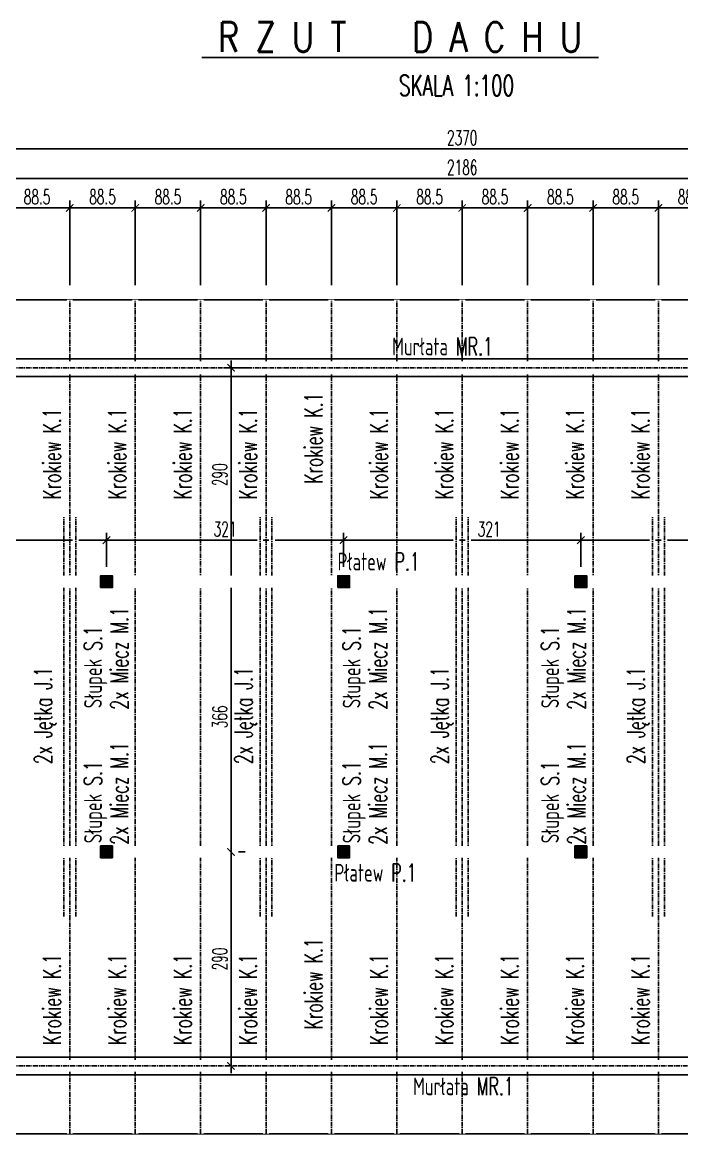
# Model space of a CAD drawing. Header units: millimetres. Extents: x -24587 to 33255, y -70862 to 32.
# Drawn here: x 26294 to 27187, y -56641 to -55135 of the extents above; entities that cross this region are included whole.
import ezdxf
from ezdxf.enums import TextEntityAlignment as Align

# ---------------------------------------------------------------- set-up
doc = ezdxf.new("R2010")
doc.units = ezdxf.units.MM
doc.header["$LTSCALE"] = 5
doc.set_wipeout_variables(frame=1)
doc.linetypes.add('CENTER', pattern=[2, 1.25, -0.25, 0.25, -0.25])
doc.layers.get('Defpoints').update_dxf_attribs({"color": 251})
for name, color, linetype in [('K-CIENKIE', 8, 'Continuous'), ('K-DREWNO', 33, 'Continuous'), ('K-DREWNO_OSIE', 8, 'CENTER'), ('K-OSIE', 9, 'CENTER'), ('K-TEXT 2.4mm', 71, 'Continuous'), ('K-TEXT 2.8mm', 101, 'Continuous'), ('K-TEXT 4mm', 4, 'Continuous'), ('K-WYMIARY', 1, 'Continuous')]:
    doc.layers.add(name, color=color, linetype=linetype)
doc.styles.add('text 2.4mm', font='romans.shx', dxfattribs={"width": 0.65})
doc.styles.add('text 2.8mm', font='romans.shx', dxfattribs={"width": 0.65})
doc.styles.add('text 4mm', font='romans.shx', dxfattribs={"width": 0.8})
doc.styles.add('WYM1', font='romanszb.shx', dxfattribs={"width": 0.6})
doc.dimstyles.new('CM100', dxfattribs={"dimscale": 5, "dimtxt": 2, "dimasz": 1, "dimexe": 1, "dimexo": 2, "dimgap": 0.5, "dimtad": 1, "dimrnd": 0.5, "dimdsep": 46, "dimtxsty": 'WYM1', "dimblk": 'OBLIQUE', "dimcen": 0, "dimdle": 1, "dimclrd": 253, "dimclre": 251, "dimclrt": 30, "dimadec": 0, "dimazin": 0, "dimtfac": 1, "dimtix": 1, "dimtmove": 0, "dimatfit": 0, "dimfxl": 1, "dimtfillclr": 256, "dimtolj": 1, "dimarcsym": 0})

# ---------------------------------------------------------------- blocks, each defined once
blk = doc.blocks.new('A$C76aa7286-flat-9')
at = {"layer": 'K-DREWNO'}
h = blk.add_hatch(dxfattribs=at)
h.set_pattern_fill('ACET-2D-ANGLE', color=256, scale=0.1)
h.set_pattern_definition([(1e-29, (-18901.7598, 61530.52185), (4e-17, 0.6985), [0.508, -0.1905]), (90, (-18901.7598, 61530.52185), (-0.6985, 9e-17), [0.508, -0.1905])])
h.paths.add_polyline_path([(8, 8), (-8, 8), (-8, -8), (8, -8)])
blk.add_lwpolyline([(-8, 8), (8, 8), (8, -8), (-8, -8)], close=True, dxfattribs=at)
blk = doc.blocks.new('A$C76aa7286-flat-10')
at = {"layer": 'K-DREWNO'}
h = blk.add_hatch(dxfattribs=at)
h.set_pattern_fill('ACET-2D-ANGLE', color=256, scale=0.1)
h.set_pattern_definition([(1e-29, (-18901.7598, 61215.1885), (4e-17, 0.6985), [0.508, -0.1905]), (90, (-18901.7598, 61215.1885), (-0.6985, 9e-17), [0.508, -0.1905])])
h.paths.add_polyline_path([(8, 8), (-8, 8), (-8, -8), (8, -8)])
blk.add_lwpolyline([(-8, -8), (8, -8), (8, 8), (-8, 8)], close=True, dxfattribs=at)
blk = doc.blocks.new('A$Cf7a2d33d-flat-1')
at = {"layer": 'K-OSIE'}
for points in [[(-358, 0), (2628.1, 0)], [(-358, -946), (2628.1, -946)]]:
    blk.add_lwpolyline(points, dxfattribs=at)
blk = doc.blocks.new('_ArchTick')
at = {"color": 0, "linetype": 'ByBlock', "const_width": 0.15}
blk.add_lwpolyline([(-0.5, -0.5), (0.5, 0.5)], dxfattribs=at)
blk = doc.blocks.new('*D460')
at = {"layer": 'Defpoints', "color": 0, "transparency": 16777216}
for p in [(25796.6, -55316.1), (27982.6, -55316.1), (27982.6, -55347)]:
    blk.add_point(p, dxfattribs=at)
at = {"layer": 'K-WYMIARY', "color": 253, "lineweight": -2, "transparency": 16777216}
blk.add_line((25786.6, -55347), (27992.6, -55347), dxfattribs=at)
at = {"layer": 'K-WYMIARY', "color": 251, "lineweight": -2, "transparency": 16777216}
for p, q in [((25796.6, -55336.1), (25796.6, -55357)), ((27982.6, -55336.1), (27982.6, -55357))]:
    blk.add_line(p, q, dxfattribs=at)
at = {"layer": 'K-WYMIARY', "color": 253, "lineweight": -2, "transparency": 16777216, "xscale": 10, "yscale": 10, "zscale": 10, "rotation": 180}
blk.add_blockref('_ArchTick', (25796.6, -55347), dxfattribs=at)
at = {"layer": 'K-WYMIARY', "color": 253, "lineweight": -2, "transparency": 16777216, "xscale": 10, "yscale": 10, "zscale": 10}
blk.add_blockref('_ArchTick', (27982.6, -55347), dxfattribs=at)
at = {"layer": 'K-WYMIARY', "color": 30, "transparency": 16777216, "insert": (26889.6, -55332), "char_height": 20, "attachment_point": 5, "style": 'WYM1'}
blk.add_mtext('\\A1;2186', dxfattribs=at)
blk = doc.blocks.new('*D457')
at = {"layer": 'Defpoints', "color": 0, "transparency": 16777216}
for p in [(26358.2, -55387), (26269.6, -55511.5), (26358.2, -55511.5)]:
    blk.add_point(p, dxfattribs=at)
at = {"layer": 'K-WYMIARY', "color": 251, "lineweight": -2, "transparency": 16777216}
for p, q in [((26269.6, -55491.5), (26269.6, -55377)), ((26358.2, -55491.5), (26358.2, -55377))]:
    blk.add_line(p, q, dxfattribs=at)
at = {"layer": 'K-WYMIARY', "color": 253, "lineweight": -2, "transparency": 16777216}
blk.add_line((26259.6, -55387), (26368.2, -55387), dxfattribs=at)
at = {"layer": 'K-WYMIARY', "color": 253, "lineweight": -2, "transparency": 16777216, "xscale": 10, "yscale": 10, "zscale": 10, "rotation": 180}
blk.add_blockref('_ArchTick', (26269.6, -55387), dxfattribs=at)
at = {"layer": 'K-WYMIARY', "color": 253, "lineweight": -2, "transparency": 16777216, "xscale": 10, "yscale": 10, "zscale": 10}
blk.add_blockref('_ArchTick', (26358.2, -55387), dxfattribs=at)
at = {"layer": 'K-WYMIARY', "color": 30, "transparency": 16777216, "insert": (26313.9, -55372), "char_height": 20, "attachment_point": 5, "style": 'WYM1'}
blk.add_mtext('\\A1;88.5', dxfattribs=at)
blk = doc.blocks.new('*D443')
at = {"layer": 'Defpoints', "color": 0, "transparency": 16777216}
for p in [(26446.8, -55387), (26358.2, -55511.5), (26446.8, -55511.5)]:
    blk.add_point(p, dxfattribs=at)
at = {"layer": 'K-WYMIARY', "color": 251, "lineweight": -2, "transparency": 16777216}
for p, q in [((26358.2, -55491.5), (26358.2, -55377)), ((26446.8, -55491.5), (26446.8, -55377))]:
    blk.add_line(p, q, dxfattribs=at)
at = {"layer": 'K-WYMIARY', "color": 253, "lineweight": -2, "transparency": 16777216}
blk.add_line((26348.2, -55387), (26456.8, -55387), dxfattribs=at)
at = {"layer": 'K-WYMIARY', "color": 253, "lineweight": -2, "transparency": 16777216, "xscale": 10, "yscale": 10, "zscale": 10, "rotation": 180}
blk.add_blockref('_ArchTick', (26358.2, -55387), dxfattribs=at)
at = {"layer": 'K-WYMIARY', "color": 253, "lineweight": -2, "transparency": 16777216, "xscale": 10, "yscale": 10, "zscale": 10}
blk.add_blockref('_ArchTick', (26446.8, -55387), dxfattribs=at)
at = {"layer": 'K-WYMIARY', "color": 30, "transparency": 16777216, "insert": (26402.5, -55372), "char_height": 20, "attachment_point": 5, "style": 'WYM1'}
blk.add_mtext('\\A1;88.5', dxfattribs=at)
blk = doc.blocks.new('*D426')
at = {"layer": 'Defpoints', "color": 0, "transparency": 16777216}
for p in [(26535.4, -55387), (26446.8, -55511.5), (26535.4, -55511.5)]:
    blk.add_point(p, dxfattribs=at)
at = {"layer": 'K-WYMIARY', "color": 251, "lineweight": -2, "transparency": 16777216}
for p, q in [((26446.8, -55491.5), (26446.8, -55377)), ((26535.4, -55491.5), (26535.4, -55377))]:
    blk.add_line(p, q, dxfattribs=at)
at = {"layer": 'K-WYMIARY', "color": 253, "lineweight": -2, "transparency": 16777216}
blk.add_line((26436.8, -55387), (26545.4, -55387), dxfattribs=at)
at = {"layer": 'K-WYMIARY', "color": 253, "lineweight": -2, "transparency": 16777216, "xscale": 10, "yscale": 10, "zscale": 10, "rotation": 180}
blk.add_blockref('_ArchTick', (26446.8, -55387), dxfattribs=at)
at = {"layer": 'K-WYMIARY', "color": 253, "lineweight": -2, "transparency": 16777216, "xscale": 10, "yscale": 10, "zscale": 10}
blk.add_blockref('_ArchTick', (26535.4, -55387), dxfattribs=at)
at = {"layer": 'K-WYMIARY', "color": 30, "transparency": 16777216, "insert": (26491.1, -55372), "char_height": 20, "attachment_point": 5, "style": 'WYM1'}
blk.add_mtext('\\A1;88.5', dxfattribs=at)
blk = doc.blocks.new('*D444')
at = {"layer": 'Defpoints', "color": 0, "transparency": 16777216}
for p in [(26623.9, -55387), (26535.4, -55511.5), (26623.9, -55511.5)]:
    blk.add_point(p, dxfattribs=at)
at = {"layer": 'K-WYMIARY', "color": 251, "lineweight": -2, "transparency": 16777216}
for p, q in [((26535.4, -55491.5), (26535.4, -55377)), ((26623.9, -55491.5), (26623.9, -55377))]:
    blk.add_line(p, q, dxfattribs=at)
at = {"layer": 'K-WYMIARY', "color": 253, "lineweight": -2, "transparency": 16777216}
blk.add_line((26525.4, -55387), (26633.9, -55387), dxfattribs=at)
at = {"layer": 'K-WYMIARY', "color": 253, "lineweight": -2, "transparency": 16777216, "xscale": 10, "yscale": 10, "zscale": 10, "rotation": 180}
blk.add_blockref('_ArchTick', (26535.4, -55387), dxfattribs=at)
at = {"layer": 'K-WYMIARY', "color": 253, "lineweight": -2, "transparency": 16777216, "xscale": 10, "yscale": 10, "zscale": 10}
blk.add_blockref('_ArchTick', (26623.9, -55387), dxfattribs=at)
at = {"layer": 'K-WYMIARY', "color": 30, "transparency": 16777216, "insert": (26579.6, -55372), "char_height": 20, "attachment_point": 5, "style": 'WYM1'}
blk.add_mtext('\\A1;88.5', dxfattribs=at)
blk = doc.blocks.new('*D445')
at = {"layer": 'Defpoints', "color": 0, "transparency": 16777216}
for p in [(26712.5, -55387), (26623.9, -55511.5), (26712.5, -55511.5)]:
    blk.add_point(p, dxfattribs=at)
at = {"layer": 'K-WYMIARY', "color": 251, "lineweight": -2, "transparency": 16777216}
for p, q in [((26623.9, -55491.5), (26623.9, -55377)), ((26712.5, -55491.5), (26712.5, -55377))]:
    blk.add_line(p, q, dxfattribs=at)
at = {"layer": 'K-WYMIARY', "color": 253, "lineweight": -2, "transparency": 16777216}
blk.add_line((26613.9, -55387), (26722.5, -55387), dxfattribs=at)
at = {"layer": 'K-WYMIARY', "color": 253, "lineweight": -2, "transparency": 16777216, "xscale": 10, "yscale": 10, "zscale": 10, "rotation": 180}
blk.add_blockref('_ArchTick', (26623.9, -55387), dxfattribs=at)
at = {"layer": 'K-WYMIARY', "color": 253, "lineweight": -2, "transparency": 16777216, "xscale": 10, "yscale": 10, "zscale": 10}
blk.add_blockref('_ArchTick', (26712.5, -55387), dxfattribs=at)
at = {"layer": 'K-WYMIARY', "color": 30, "transparency": 16777216, "insert": (26668.2, -55372), "char_height": 20, "attachment_point": 5, "style": 'WYM1'}
blk.add_mtext('\\A1;88.5', dxfattribs=at)
blk = doc.blocks.new('*D427')
at = {"layer": 'Defpoints', "color": 0, "transparency": 16777216}
for p in [(26801.1, -55387), (26712.5, -55511.5), (26801.1, -55511.5)]:
    blk.add_point(p, dxfattribs=at)
at = {"layer": 'K-WYMIARY', "color": 251, "lineweight": -2, "transparency": 16777216}
for p, q in [((26712.5, -55491.5), (26712.5, -55377)), ((26801.1, -55491.5), (26801.1, -55377))]:
    blk.add_line(p, q, dxfattribs=at)
at = {"layer": 'K-WYMIARY', "color": 253, "lineweight": -2, "transparency": 16777216}
blk.add_line((26702.5, -55387), (26811.1, -55387), dxfattribs=at)
at = {"layer": 'K-WYMIARY', "color": 253, "lineweight": -2, "transparency": 16777216, "xscale": 10, "yscale": 10, "zscale": 10, "rotation": 180}
blk.add_blockref('_ArchTick', (26712.5, -55387), dxfattribs=at)
at = {"layer": 'K-WYMIARY', "color": 253, "lineweight": -2, "transparency": 16777216, "xscale": 10, "yscale": 10, "zscale": 10}
blk.add_blockref('_ArchTick', (26801.1, -55387), dxfattribs=at)
at = {"layer": 'K-WYMIARY', "color": 30, "transparency": 16777216, "insert": (26756.8, -55372), "char_height": 20, "attachment_point": 5, "style": 'WYM1'}
blk.add_mtext('\\A1;88.5', dxfattribs=at)
blk = doc.blocks.new('*D446')
at = {"layer": 'Defpoints', "color": 0, "transparency": 16777216}
for p in [(26889.6, -55387), (26801.1, -55511.5), (26889.6, -55511.5)]:
    blk.add_point(p, dxfattribs=at)
at = {"layer": 'K-WYMIARY', "color": 251, "lineweight": -2, "transparency": 16777216}
for p, q in [((26801.1, -55491.5), (26801.1, -55377)), ((26889.6, -55491.5), (26889.6, -55377))]:
    blk.add_line(p, q, dxfattribs=at)
at = {"layer": 'K-WYMIARY', "color": 253, "lineweight": -2, "transparency": 16777216}
blk.add_line((26791.1, -55387), (26899.6, -55387), dxfattribs=at)
at = {"layer": 'K-WYMIARY', "color": 253, "lineweight": -2, "transparency": 16777216, "xscale": 10, "yscale": 10, "zscale": 10, "rotation": 180}
blk.add_blockref('_ArchTick', (26801.1, -55387), dxfattribs=at)
at = {"layer": 'K-WYMIARY', "color": 253, "lineweight": -2, "transparency": 16777216, "xscale": 10, "yscale": 10, "zscale": 10}
blk.add_blockref('_ArchTick', (26889.6, -55387), dxfattribs=at)
at = {"layer": 'K-WYMIARY', "color": 30, "transparency": 16777216, "insert": (26845.4, -55372), "char_height": 20, "attachment_point": 5, "style": 'WYM1'}
blk.add_mtext('\\A1;88.5', dxfattribs=at)
blk = doc.blocks.new('*D450')
at = {"layer": 'Defpoints', "color": 0, "transparency": 16777216}
for p in [(26978.2, -55387), (26889.6, -55511.5), (26978.2, -55511.5)]:
    blk.add_point(p, dxfattribs=at)
at = {"layer": 'K-WYMIARY', "color": 251, "lineweight": -2, "transparency": 16777216}
for p, q in [((26889.6, -55491.5), (26889.6, -55377)), ((26978.2, -55491.5), (26978.2, -55377))]:
    blk.add_line(p, q, dxfattribs=at)
at = {"layer": 'K-WYMIARY', "color": 253, "lineweight": -2, "transparency": 16777216}
blk.add_line((26879.6, -55387), (26988.2, -55387), dxfattribs=at)
at = {"layer": 'K-WYMIARY', "color": 253, "lineweight": -2, "transparency": 16777216, "xscale": 10, "yscale": 10, "zscale": 10, "rotation": 180}
blk.add_blockref('_ArchTick', (26889.6, -55387), dxfattribs=at)
at = {"layer": 'K-WYMIARY', "color": 253, "lineweight": -2, "transparency": 16777216, "xscale": 10, "yscale": 10, "zscale": 10}
blk.add_blockref('_ArchTick', (26978.2, -55387), dxfattribs=at)
at = {"layer": 'K-WYMIARY', "color": 30, "transparency": 16777216, "insert": (26933.9, -55372), "char_height": 20, "attachment_point": 5, "style": 'WYM1'}
blk.add_mtext('\\A1;88.5', dxfattribs=at)
blk = doc.blocks.new('*D435')
at = {"layer": 'Defpoints', "color": 0, "transparency": 16777216}
for p in [(27066.8, -55387), (26978.2, -55511.5), (27066.8, -55511.5)]:
    blk.add_point(p, dxfattribs=at)
at = {"layer": 'K-WYMIARY', "color": 251, "lineweight": -2, "transparency": 16777216}
for p, q in [((26978.2, -55491.5), (26978.2, -55377)), ((27066.8, -55491.5), (27066.8, -55377))]:
    blk.add_line(p, q, dxfattribs=at)
at = {"layer": 'K-WYMIARY', "color": 253, "lineweight": -2, "transparency": 16777216}
blk.add_line((26968.2, -55387), (27076.8, -55387), dxfattribs=at)
at = {"layer": 'K-WYMIARY', "color": 253, "lineweight": -2, "transparency": 16777216, "xscale": 10, "yscale": 10, "zscale": 10, "rotation": 180}
blk.add_blockref('_ArchTick', (26978.2, -55387), dxfattribs=at)
at = {"layer": 'K-WYMIARY', "color": 253, "lineweight": -2, "transparency": 16777216, "xscale": 10, "yscale": 10, "zscale": 10}
blk.add_blockref('_ArchTick', (27066.8, -55387), dxfattribs=at)
at = {"layer": 'K-WYMIARY', "color": 30, "transparency": 16777216, "insert": (27022.5, -55372), "char_height": 20, "attachment_point": 5, "style": 'WYM1'}
blk.add_mtext('\\A1;88.5', dxfattribs=at)
blk = doc.blocks.new('*D451')
at = {"layer": 'Defpoints', "color": 0, "transparency": 16777216}
for p in [(27155.4, -55387), (27066.8, -55511.5), (27155.4, -55511.5)]:
    blk.add_point(p, dxfattribs=at)
at = {"layer": 'K-WYMIARY', "color": 251, "lineweight": -2, "transparency": 16777216}
for p, q in [((27066.8, -55491.5), (27066.8, -55377)), ((27155.4, -55491.5), (27155.4, -55377))]:
    blk.add_line(p, q, dxfattribs=at)
at = {"layer": 'K-WYMIARY', "color": 253, "lineweight": -2, "transparency": 16777216}
blk.add_line((27056.8, -55387), (27165.4, -55387), dxfattribs=at)
at = {"layer": 'K-WYMIARY', "color": 253, "lineweight": -2, "transparency": 16777216, "xscale": 10, "yscale": 10, "zscale": 10, "rotation": 180}
blk.add_blockref('_ArchTick', (27066.8, -55387), dxfattribs=at)
at = {"layer": 'K-WYMIARY', "color": 253, "lineweight": -2, "transparency": 16777216, "xscale": 10, "yscale": 10, "zscale": 10}
blk.add_blockref('_ArchTick', (27155.4, -55387), dxfattribs=at)
at = {"layer": 'K-WYMIARY', "color": 30, "transparency": 16777216, "insert": (27111.1, -55372), "char_height": 20, "attachment_point": 5, "style": 'WYM1'}
blk.add_mtext('\\A1;88.5', dxfattribs=at)
blk = doc.blocks.new('*D452')
at = {"layer": 'Defpoints', "color": 0, "transparency": 16777216}
for p in [(27243.9, -55387), (27155.4, -55511.5), (27243.9, -55511.5)]:
    blk.add_point(p, dxfattribs=at)
at = {"layer": 'K-WYMIARY', "color": 251, "lineweight": -2, "transparency": 16777216}
for p, q in [((27155.4, -55491.5), (27155.4, -55377)), ((27243.9, -55491.5), (27243.9, -55377))]:
    blk.add_line(p, q, dxfattribs=at)
at = {"layer": 'K-WYMIARY', "color": 253, "lineweight": -2, "transparency": 16777216}
blk.add_line((27145.4, -55387), (27253.9, -55387), dxfattribs=at)
at = {"layer": 'K-WYMIARY', "color": 253, "lineweight": -2, "transparency": 16777216, "xscale": 10, "yscale": 10, "zscale": 10, "rotation": 180}
blk.add_blockref('_ArchTick', (27155.4, -55387), dxfattribs=at)
at = {"layer": 'K-WYMIARY', "color": 253, "lineweight": -2, "transparency": 16777216, "xscale": 10, "yscale": 10, "zscale": 10}
blk.add_blockref('_ArchTick', (27243.9, -55387), dxfattribs=at)
at = {"layer": 'K-WYMIARY', "color": 30, "transparency": 16777216, "insert": (27199.6, -55372), "char_height": 20, "attachment_point": 5, "style": 'WYM1'}
blk.add_mtext('\\A1;88.5', dxfattribs=at)
blk = doc.blocks.new('*D475')
at = {"layer": 'Defpoints', "color": 0, "transparency": 16777216}
for p in [(26623.9, -55603.5), (26576.5, -55893.5), (26629.1, -55893.5)]:
    blk.add_point(p, dxfattribs=at)
at = {"layer": 'K-WYMIARY', "color": 251, "lineweight": -2, "transparency": 16777216}
for p, q in [((26603.9, -55603.5), (26566.5, -55603.5)), ((26609.1, -55893.5), (26566.5, -55893.5))]:
    blk.add_line(p, q, dxfattribs=at)
at = {"layer": 'K-WYMIARY', "color": 253, "lineweight": -2, "transparency": 16777216}
blk.add_line((26576.5, -55593.5), (26576.5, -55903.5), dxfattribs=at)
at = {"layer": 'K-WYMIARY', "color": 253, "lineweight": -2, "transparency": 16777216, "xscale": 10, "yscale": 10, "zscale": 10}
for p, rotation in [((26576.5, -55603.5), 90), ((26576.5, -55893.5), 270)]:
    blk.add_blockref('_ArchTick', p, dxfattribs=dict(at, rotation=rotation))
at = {"layer": 'K-WYMIARY', "color": 30, "transparency": 16777216, "insert": (26561.5, -55748.5), "char_height": 20, "attachment_point": 5, "rotation": 90, "style": 'WYM1'}
blk.add_mtext('\\A1;290', dxfattribs=at)
blk = doc.blocks.new('*D476')
at = {"layer": 'Defpoints', "color": 0, "transparency": 16777216}
for p in [(26629.1, -55893.5), (26575.8, -56259.6), (26576.5, -56259.6)]:
    blk.add_point(p, dxfattribs=at)
at = {"layer": 'K-WYMIARY', "color": 253, "lineweight": -2, "transparency": 16777216}
blk.add_line((26576.5, -55883.5), (26576.5, -56269.6), dxfattribs=at)
at = {"layer": 'K-WYMIARY', "color": 251, "lineweight": -2, "transparency": 16777216}
for p, q in [((26609.1, -55893.5), (26566.5, -55893.5)), ((26595.8, -56259.6), (26586.5, -56259.6))]:
    blk.add_line(p, q, dxfattribs=at)
at = {"layer": 'K-WYMIARY', "color": 253, "lineweight": -2, "transparency": 16777216, "xscale": 10, "yscale": 10, "zscale": 10}
for p, rotation in [((26576.5, -55893.5), 90), ((26576.5, -56259.6), 270)]:
    blk.add_blockref('_ArchTick', p, dxfattribs=dict(at, rotation=rotation))
at = {"layer": 'K-WYMIARY', "color": 30, "transparency": 16777216, "insert": (26561.5, -56076.6), "char_height": 20, "attachment_point": 5, "rotation": 90, "style": 'WYM1'}
blk.add_mtext('\\A1;366', dxfattribs=at)
blk = doc.blocks.new('*D477')
at = {"layer": 'Defpoints', "color": 0, "transparency": 16777216}
for p in [(26575.8, -56259.6), (26576.5, -56549.5), (26576.5, -56549.5)]:
    blk.add_point(p, dxfattribs=at)
at = {"layer": 'K-WYMIARY', "color": 253, "lineweight": -2, "transparency": 16777216}
blk.add_line((26576.5, -56249.6), (26576.5, -56559.5), dxfattribs=at)
at = {"layer": 'K-WYMIARY', "color": 251, "lineweight": -2, "transparency": 16777216}
for p, q in [((26595.8, -56259.6), (26586.5, -56259.6)), ((26596.5, -56549.5), (26586.5, -56549.5))]:
    blk.add_line(p, q, dxfattribs=at)
at = {"layer": 'K-WYMIARY', "color": 253, "lineweight": -2, "transparency": 16777216, "xscale": 10, "yscale": 10, "zscale": 10}
for p, rotation in [((26576.5, -56259.6), 90), ((26576.5, -56549.5), 270)]:
    blk.add_blockref('_ArchTick', p, dxfattribs=dict(at, rotation=rotation))
at = {"layer": 'K-WYMIARY', "color": 30, "transparency": 16777216, "insert": (26561.5, -56404.6), "char_height": 20, "attachment_point": 5, "rotation": 90, "style": 'WYM1'}
blk.add_mtext('\\A1;290', dxfattribs=at)
blk = doc.blocks.new('*D481')
at = {"layer": 'Defpoints', "color": 0, "transparency": 16777216}
for p in [(26407.8, -55837.1), (26086.6, -55893.5), (26407.8, -55893.5)]:
    blk.add_point(p, dxfattribs=at)
at = {"layer": 'K-WYMIARY', "color": 251, "lineweight": -2, "transparency": 16777216}
for p, q in [((26086.6, -55873.5), (26086.6, -55827.1)), ((26407.8, -55873.5), (26407.8, -55827.1))]:
    blk.add_line(p, q, dxfattribs=at)
at = {"layer": 'K-WYMIARY', "color": 253, "lineweight": -2, "transparency": 16777216}
blk.add_line((26076.6, -55837.1), (26417.8, -55837.1), dxfattribs=at)
at = {"layer": 'K-WYMIARY', "color": 253, "lineweight": -2, "transparency": 16777216, "xscale": 10, "yscale": 10, "zscale": 10, "rotation": 180}
blk.add_blockref('_ArchTick', (26086.6, -55837.1), dxfattribs=at)
at = {"layer": 'K-WYMIARY', "color": 253, "lineweight": -2, "transparency": 16777216, "xscale": 10, "yscale": 10, "zscale": 10}
blk.add_blockref('_ArchTick', (26407.8, -55837.1), dxfattribs=at)
at = {"layer": 'K-WYMIARY', "color": 30, "transparency": 16777216, "insert": (26232.5, -55822.1), "char_height": 20, "attachment_point": 5, "style": 'WYM1'}
blk.add_mtext('\\A1;321', dxfattribs=at)
blk = doc.blocks.new('*D482')
at = {"layer": 'Defpoints', "color": 0, "transparency": 16777216}
for p in [(26729, -55837.1), (26407.8, -55893.5), (26729, -55893.5)]:
    blk.add_point(p, dxfattribs=at)
at = {"layer": 'K-WYMIARY', "color": 251, "lineweight": -2, "transparency": 16777216}
for p, q in [((26407.8, -55873.5), (26407.8, -55827.1)), ((26729, -55873.5), (26729, -55827.1))]:
    blk.add_line(p, q, dxfattribs=at)
at = {"layer": 'K-WYMIARY', "color": 253, "lineweight": -2, "transparency": 16777216}
blk.add_line((26397.8, -55837.1), (26739, -55837.1), dxfattribs=at)
at = {"layer": 'K-WYMIARY', "color": 253, "lineweight": -2, "transparency": 16777216, "xscale": 10, "yscale": 10, "zscale": 10, "rotation": 180}
blk.add_blockref('_ArchTick', (26407.8, -55837.1), dxfattribs=at)
at = {"layer": 'K-WYMIARY', "color": 253, "lineweight": -2, "transparency": 16777216, "xscale": 10, "yscale": 10, "zscale": 10}
blk.add_blockref('_ArchTick', (26729, -55837.1), dxfattribs=at)
at = {"layer": 'K-WYMIARY', "color": 30, "transparency": 16777216, "insert": (26568.4, -55822.1), "char_height": 20, "attachment_point": 5, "style": 'WYM1'}
blk.add_mtext('\\A1;321', dxfattribs=at)
blk = doc.blocks.new('*D483')
at = {"layer": 'Defpoints', "color": 0, "transparency": 16777216}
for p in [(27050.2, -55837.1), (26729, -55893.5), (27050.2, -55893.5)]:
    blk.add_point(p, dxfattribs=at)
at = {"layer": 'K-WYMIARY', "color": 251, "lineweight": -2, "transparency": 16777216}
for p, q in [((26729, -55873.5), (26729, -55827.1)), ((27050.2, -55873.5), (27050.2, -55827.1))]:
    blk.add_line(p, q, dxfattribs=at)
at = {"layer": 'K-WYMIARY', "color": 253, "lineweight": -2, "transparency": 16777216}
blk.add_line((26719, -55837.1), (27060.2, -55837.1), dxfattribs=at)
at = {"layer": 'K-WYMIARY', "color": 253, "lineweight": -2, "transparency": 16777216, "xscale": 10, "yscale": 10, "zscale": 10, "rotation": 180}
blk.add_blockref('_ArchTick', (26729, -55837.1), dxfattribs=at)
at = {"layer": 'K-WYMIARY', "color": 253, "lineweight": -2, "transparency": 16777216, "xscale": 10, "yscale": 10, "zscale": 10}
blk.add_blockref('_ArchTick', (27050.2, -55837.1), dxfattribs=at)
at = {"layer": 'K-WYMIARY', "color": 30, "transparency": 16777216, "insert": (26926.1, -55822.1), "char_height": 20, "attachment_point": 5, "style": 'WYM1'}
blk.add_mtext('\\A1;321', dxfattribs=at)
blk = doc.blocks.new('*D484')
at = {"layer": 'Defpoints', "color": 0, "transparency": 16777216}
for p in [(27371.4, -55837.1), (27050.2, -55893.5), (27371.4, -55893.5)]:
    blk.add_point(p, dxfattribs=at)
at = {"layer": 'K-WYMIARY', "color": 251, "lineweight": -2, "transparency": 16777216}
for p, q in [((27050.2, -55873.5), (27050.2, -55827.1)), ((27371.4, -55873.5), (27371.4, -55827.1))]:
    blk.add_line(p, q, dxfattribs=at)
at = {"layer": 'K-WYMIARY', "color": 253, "lineweight": -2, "transparency": 16777216}
blk.add_line((27040.2, -55837.1), (27381.4, -55837.1), dxfattribs=at)
at = {"layer": 'K-WYMIARY', "color": 253, "lineweight": -2, "transparency": 16777216, "xscale": 10, "yscale": 10, "zscale": 10, "rotation": 180}
blk.add_blockref('_ArchTick', (27050.2, -55837.1), dxfattribs=at)
at = {"layer": 'K-WYMIARY', "color": 253, "lineweight": -2, "transparency": 16777216, "xscale": 10, "yscale": 10, "zscale": 10}
blk.add_blockref('_ArchTick', (27371.4, -55837.1), dxfattribs=at)
at = {"layer": 'K-WYMIARY', "color": 30, "transparency": 16777216, "insert": (27210.8, -55822.1), "char_height": 20, "attachment_point": 5, "style": 'WYM1'}
blk.add_mtext('\\A1;321', dxfattribs=at)
blk = doc.blocks.new('*D488')
at = {"layer": 'Defpoints', "color": 0, "transparency": 16777216}
for p in [(28074.6, -55307), (25704.6, -55511.5), (28074.6, -55511.5)]:
    blk.add_point(p, dxfattribs=at)
at = {"layer": 'K-WYMIARY', "color": 251, "lineweight": -2, "transparency": 16777216}
for p, q in [((25704.6, -55491.5), (25704.6, -55297)), ((28074.6, -55491.5), (28074.6, -55297))]:
    blk.add_line(p, q, dxfattribs=at)
at = {"layer": 'K-WYMIARY', "color": 253, "lineweight": -2, "transparency": 16777216}
blk.add_line((25694.6, -55307), (28084.6, -55307), dxfattribs=at)
at = {"layer": 'K-WYMIARY', "color": 253, "lineweight": -2, "transparency": 16777216, "xscale": 10, "yscale": 10, "zscale": 10, "rotation": 180}
blk.add_blockref('_ArchTick', (25704.6, -55307), dxfattribs=at)
at = {"layer": 'K-WYMIARY', "color": 253, "lineweight": -2, "transparency": 16777216, "xscale": 10, "yscale": 10, "zscale": 10}
blk.add_blockref('_ArchTick', (28074.6, -55307), dxfattribs=at)
at = {"layer": 'K-WYMIARY', "color": 30, "transparency": 16777216, "insert": (26889.6, -55292), "char_height": 20, "attachment_point": 5, "style": 'WYM1'}
blk.add_mtext('\\A1;2370', dxfattribs=at)

msp = doc.modelspace()

# ---------------------------------------------------------------- linework, layer by layer
at = {"layer": 'K-DREWNO'}
msp.add_lwpolyline([(25704.64, -55511.46), (28074.64, -55511.46), (28074.64, -56641.46), (25704.64, -56641.46)], close=True, dxfattribs=at)

# ---------------------------------------------------------------- texts
at = {"layer": 'K-TEXT 2.4mm', "style": 'text 2.4mm', "width": 0.65}
for s, p in [('Krokiew K.1', (26707.416, -55760.849)), ('Krokiew K.1', (26353.131, -55782.222)), ('Krokiew K.1', (26441.702, -55782.222)), ('Krokiew K.1', (26530.274, -55782.222)), ('Krokiew K.1', (26618.845, -55782.222)), ('Krokiew K.1', (26795.988, -55782.222)), ('Krokiew K.1', (26884.559, -55782.222)), ('Krokiew K.1', (26973.131, -55782.222)), ('Krokiew K.1', (27061.702, -55782.222)), ('Krokiew K.1', (27150.274, -55782.222)), ('2x Miecz M.1', (26794.784, -56066.827)), ('Słupek S.1', (26758.997, -56064.963)), ('Słupek S.1', (27027.783, -56064.963)), ('2x Miecz M.1', (26794.784, -56249.772)), ('Słupek S.1', (26758.997, -56247.907)), ('Słupek S.1', (27027.783, -56247.907)), ('Krokiew K.1', (26707.416, -56500.125)), ('Krokiew K.1', (26353.131, -56521.498)), ('Krokiew K.1', (26441.702, -56521.498)), ('Krokiew K.1', (26530.274, -56521.498)), ('Krokiew K.1', (26618.845, -56521.498)), ('Krokiew K.1', (26795.988, -56521.498)), ('Krokiew K.1', (26884.559, -56521.498)), ('Krokiew K.1', (26973.131, -56521.498)), ('Krokiew K.1', (27061.702, -56521.498)), ('Krokiew K.1', (27150.274, -56521.498))]:
    msp.add_text(s, height=24, rotation=90, dxfattribs=at).set_placement(p, align=Align.BOTTOM_LEFT)
at = {"layer": 'K-TEXT 2.8mm', "lineweight": -2, "style": 'text 2.8mm', "width": 0.65}
msp.add_text('SKALA 1:100', height=28, dxfattribs=at).set_placement((26803.858, -55235.032))
at = {"layer": 'K-TEXT 4mm', "lineweight": -2, "style": 'text 4mm', "width": 0.8}
msp.add_text('%%U R Z U T   D A C H U ', height=40, dxfattribs=at).set_placement((26536.953, -55175.377))

# ---------------------------------------------------------------- dimensions: what is measured, and where the dimension line sits
at = {"layer": 'K-WYMIARY'}
dim = msp.add_linear_dim(base=(27982.64, -55346.952), p1=(25796.64, -55316.051), p2=(27982.64, -55316.051), dimstyle='CM100', override={"dimscale": 10, "dimblk": 'ArchTick'}, dxfattribs=at)
dim.commit()
dim.dimension.update_dxf_attribs({"geometry": '*D460', "text_midpoint": (26889.64, -55331.952)})

# ---------------------------------------------------------------- next in the draw order: wipeouts: each hides what was drawn before it
for points in [[(26362.211, -56641.46), (26354.211, -56641.46), (26354.211, -56076.46), (26362.211, -56076.46)], [(26450.782, -56641.46), (26442.782, -56641.46), (26442.782, -56076.46), (26450.782, -56076.46)], [(26539.354, -56641.46), (26531.354, -56641.46), (26531.354, -56076.46), (26539.354, -56076.46)], [(26627.925, -56641.46), (26619.925, -56641.46), (26619.925, -56076.46), (26627.925, -56076.46)], [(26716.497, -56641.46), (26708.497, -56641.46), (26708.497, -56076.46), (26716.497, -56076.46)], [(26805.068, -56641.46), (26797.068, -56641.46), (26797.068, -56076.46), (26805.068, -56076.46)], [(26893.64, -56641.46), (26885.64, -56641.46), (26885.64, -56076.46), (26893.64, -56076.46)], [(26982.211, -56641.46), (26974.211, -56641.46), (26974.211, -56076.46), (26982.211, -56076.46)], [(27070.782, -56641.46), (27062.782, -56641.46), (27062.782, -56076.46), (27070.782, -56076.46)], [(27159.354, -56641.46), (27151.354, -56641.46), (27151.354, -56076.46), (27159.354, -56076.46)]]:
    msp.add_wipeout(points).dxf.layer = 'K-DREWNO'

# ---------------------------------------------------------------- next in the draw order: texts
at = {"layer": 'K-TEXT 2.4mm', "style": 'text 2.4mm', "width": 0.65}
for s, rotation, p in [('2x Miecz M.1', 90, (26444.588, -56249.772)), ('2x Miecz M.1', 90, (27063.57, -56249.772)), ('Płatew P.1', 360, (26716.497, -56306.959)), ('Murłata MR.1', 360, (26823.082, -56596.385))]:
    msp.add_text(s, height=24, rotation=rotation, dxfattribs=at).set_placement(p, align=Align.BOTTOM_LEFT)

# ---------------------------------------------------------------- next in the draw order: wipeouts: each hides what was drawn before it
for points in [[(26362.211, -55511.46), (26354.211, -55511.46), (26354.211, -56076.46), (26362.211, -56076.46)], [(26450.782, -55511.46), (26442.782, -55511.46), (26442.782, -56076.46), (26450.782, -56076.46)], [(26539.354, -55511.46), (26531.354, -55511.46), (26531.354, -56076.46), (26539.354, -56076.46)], [(26627.925, -55511.46), (26619.925, -55511.46), (26619.925, -56076.46), (26627.925, -56076.46)], [(26716.497, -55511.46), (26708.497, -55511.46), (26708.497, -56076.46), (26716.497, -56076.46)], [(26805.068, -55511.46), (26797.068, -55511.46), (26797.068, -56076.46), (26805.068, -56076.46)], [(26893.64, -55511.46), (26885.64, -55511.46), (26885.64, -56076.46), (26893.64, -56076.46)], [(26982.211, -55511.46), (26974.211, -55511.46), (26974.211, -56076.46), (26982.211, -56076.46)], [(27070.782, -55511.46), (27062.782, -55511.46), (27062.782, -56076.46), (27070.782, -56076.46)], [(27159.354, -55511.46), (27151.354, -55511.46), (27151.354, -56076.46), (27159.354, -56076.46)]]:
    msp.add_wipeout(points).dxf.layer = 'K-DREWNO'

# ---------------------------------------------------------------- next in the draw order: linework, layer by layer
at = {"layer": 'K-DREWNO_OSIE'}
for points in [[(26358.211, -56641.46), (26358.211, -55511.46)], [(26446.782, -56641.46), (26446.782, -55511.46)], [(26535.354, -56641.46), (26535.354, -55511.46)], [(26623.925, -56641.46), (26623.925, -55511.46)], [(26712.497, -56641.46), (26712.497, -55511.46)], [(26801.068, -56641.46), (26801.068, -55511.46)], [(26889.64, -56641.46), (26889.64, -55511.46)], [(26978.211, -56641.46), (26978.211, -55511.46)], [(27066.782, -56641.46), (27066.782, -55511.46)], [(27155.354, -56641.46), (27155.354, -55511.46)]]:
    msp.add_lwpolyline(points, dxfattribs=at)

# ---------------------------------------------------------------- next in the draw order: texts
at = {"layer": 'K-TEXT 2.4mm', "style": 'text 2.4mm', "width": 0.65}
for s, rotation, p in [('Murłata MR.1', 360, (26794.794, -55593.924)), ('Płatew P.1', 360, (26720.782, -55885.311)), ('2x Miecz M.1', 90, (26444.588, -56066.827)), ('2x Miecz M.1', 90, (27063.57, -56066.827))]:
    msp.add_text(s, height=24, rotation=rotation, dxfattribs=at).set_placement(p, align=Align.BOTTOM_LEFT)

# ---------------------------------------------------------------- next in the draw order: dimensions: what is measured, and where the dimension line sits
at = {"layer": 'K-WYMIARY'}
for base, p1, p2, picture, middle in [((28074.64, -55306.952), (25704.64, -55511.46), (28074.64, -55511.46), '*D488', (26889.64, -55291.952)), ((26358.211, -55386.952), (26269.64, -55511.46), (26358.211, -55511.46), '*D457', (26313.925, -55371.952)), ((26446.782, -55386.952), (26358.211, -55511.46), (26446.782, -55511.46), '*D443', (26402.497, -55371.952)), ((26535.354, -55386.952), (26446.782, -55511.46), (26535.354, -55511.46), '*D426', (26491.068, -55371.952)), ((26623.925, -55386.952), (26535.354, -55511.46), (26623.925, -55511.46), '*D444', (26579.64, -55371.952)), ((26712.497, -55386.952), (26623.925, -55511.46), (26712.497, -55511.46), '*D445', (26668.211, -55371.952)), ((26801.068, -55386.952), (26712.497, -55511.46), (26801.068, -55511.46), '*D427', (26756.782, -55371.952)), ((26889.64, -55386.952), (26801.068, -55511.46), (26889.64, -55511.46), '*D446', (26845.354, -55371.952)), ((26978.211, -55386.952), (26889.64, -55511.46), (26978.211, -55511.46), '*D450', (26933.925, -55371.952)), ((27066.782, -55386.952), (26978.211, -55511.46), (27066.782, -55511.46), '*D435', (27022.497, -55371.952)), ((27155.354, -55386.952), (27066.782, -55511.46), (27155.354, -55511.46), '*D451', (27111.068, -55371.952)), ((27243.925, -55386.952), (27155.354, -55511.46), (27243.925, -55511.46), '*D452', (27199.64, -55371.952)), ((26729.04, -55837.1), (26407.84, -55893.46), (26729.04, -55893.46), '*D482', (26568.44, -55822.1)), ((27371.44, -55837.1), (27050.24, -55893.46), (27371.44, -55893.46), '*D484', (27210.84, -55822.1))]:
    dim = msp.add_linear_dim(base=base, p1=p1, p2=p2, dimstyle='CM100', override={"dimscale": 10, "dimblk": 'ArchTick', "dimtmove": 1}, dxfattribs=at)
    dim.commit()
    dim.dimension.update_dxf_attribs({"geometry": picture, "text_midpoint": middle})
dim = msp.add_linear_dim(base=(27050.24, -55837.1), p1=(26729.04, -55893.46), p2=(27050.24, -55893.46), dimstyle='CM100', override={"dimscale": 10, "dimblk": 'ArchTick', "dimtmove": 1}, dxfattribs=at)
dim.commit()
dim.dimension.update_dxf_attribs({"geometry": '*D483', "text_midpoint": (26926.133, -55837.1), "dimtype": 160})
dim = msp.add_linear_dim(base=(26576.5213, -56259.6446), p1=(26629.1157, -55893.4603), p2=(26575.8176, -56259.6446), angle=90, dimstyle='CM100', override={"dimscale": 10, "dimblk": 'ArchTick', "dimtmove": 1}, dxfattribs=at)
dim.commit()
dim.dimension.update_dxf_attribs({"geometry": '*D476', "text_midpoint": (26561.5213, -56076.5524)})

# ---------------------------------------------------------------- next in the draw order: wipeouts: each hides what was drawn before it
for points in [[(25804.64, -55595.46), (27974.64, -55595.46), (27974.64, -55611.46), (25804.64, -55611.46)], [(26354.211, -55806.035), (26346.211, -55806.035), (26346.211, -56346.886), (26354.211, -56346.886)], [(25804.64, -56557.46), (27974.64, -56557.46), (27974.64, -56541.46), (25804.64, -56541.46)]]:
    msp.add_wipeout(points).dxf.layer = 'K-DREWNO'

# ---------------------------------------------------------------- next in the draw order: linework, layer by layer
at = {"layer": 'K-CIENKIE'}
for points in [[(25784.64, -55591.46), (27994.64, -55591.46), (27994.64, -56561.46), (25784.64, -56561.46)], [(25808.64, -55615.46), (27970.64, -55615.46), (27970.64, -56537.46), (25808.64, -56537.46)]]:
    msp.add_lwpolyline(points, close=True, dxfattribs=at)
at = {"layer": 'K-DREWNO_OSIE'}
msp.add_lwpolyline([(26350.211, -56346.886), (26350.211, -55806.035)], dxfattribs=at)
msp.add_lwpolyline([(26086.64, -55893.46), (27692.64, -55893.46), (27692.64, -56259.46), (26086.64, -56259.46)], close=True, dxfattribs=at)

# ---------------------------------------------------------------- next in the draw order: block references
at = {"layer": 'K-OSIE'}
msp.add_blockref('A$Cf7a2d33d-flat-1', (25796.64, -55603.46), dxfattribs=at)

# ---------------------------------------------------------------- next in the draw order: texts
at = {"layer": 'K-TEXT 2.4mm', "style": 'text 2.4mm', "width": 0.65}
msp.add_text('2x Jętka J.1', height=24, rotation=90, dxfattribs=at).set_placement((26341.197, -56140.725), align=Align.BOTTOM_LEFT)

# ---------------------------------------------------------------- next in the draw order: dimensions: what is measured, and where the dimension line sits
at = {"layer": 'K-WYMIARY'}
dim = msp.add_linear_dim(base=(26576.521, -55893.46), p1=(26623.925, -55603.46), p2=(26629.116, -55893.46), angle=90, dimstyle='CM100', override={"dimscale": 10, "dimblk": 'ArchTick'}, dxfattribs=at)
dim.commit()
dim.dimension.update_dxf_attribs({"geometry": '*D475', "text_midpoint": (26561.521, -55748.46)})
dim = msp.add_linear_dim(base=(26407.84, -55837.1), p1=(26086.64, -55893.46), p2=(26407.84, -55893.46), dimstyle='CM100', override={"dimscale": 10, "dimblk": 'ArchTick'}, dxfattribs=at)
dim.commit()
dim.dimension.update_dxf_attribs({"geometry": '*D481', "text_midpoint": (26232.468, -55837.1), "dimtype": 160})

# ---------------------------------------------------------------- next in the draw order: wipeouts: each hides what was drawn before it
for points in [[(26370.211, -55806.035), (26362.211, -55806.035), (26362.211, -56346.886), (26370.211, -56346.886)], [(26619.925, -55806.035), (26611.925, -55806.035), (26611.925, -56346.886), (26619.925, -56346.886)], [(26635.925, -55806.035), (26627.925, -55806.035), (26627.925, -56346.886), (26635.925, -56346.886)], [(26885.64, -55806.035), (26877.64, -55806.035), (26877.64, -56346.886), (26885.64, -56346.886)], [(26901.64, -55806.035), (26893.64, -55806.035), (26893.64, -56346.886), (26901.64, -56346.886)], [(27151.354, -55806.035), (27143.354, -55806.035), (27143.354, -56346.886), (27151.354, -56346.886)], [(27167.354, -55806.035), (27159.354, -55806.035), (27159.354, -56346.886), (27167.354, -56346.886)]]:
    msp.add_wipeout(points).dxf.layer = 'K-DREWNO'

# ---------------------------------------------------------------- next in the draw order: linework, layer by layer
at = {"layer": 'K-DREWNO_OSIE'}
for points in [[(26366.211, -56346.886), (26366.211, -55806.035)], [(26615.925, -56346.886), (26615.925, -55806.035)], [(26631.925, -56346.886), (26631.925, -55806.035)], [(26881.64, -56346.886), (26881.64, -55806.035)], [(26897.64, -56346.886), (26897.64, -55806.035)], [(27147.354, -56346.886), (27147.354, -55806.035)], [(27163.354, -56346.886), (27163.354, -55806.035)]]:
    msp.add_lwpolyline(points, dxfattribs=at)

# ---------------------------------------------------------------- next in the draw order: texts
at = {"layer": 'K-TEXT 2.4mm', "style": 'text 2.4mm', "width": 0.65}
for s, p in [('Słupek S.1', (26408.801, -56064.963)), ('2x Jętka J.1', (26612.64, -56140.725)), ('2x Jętka J.1', (26878.354, -56140.725)), ('2x Jętka J.1', (27144.068, -56140.725)), ('Słupek S.1', (26408.801, -56247.907))]:
    msp.add_text(s, height=24, rotation=90, dxfattribs=at).set_placement(p, align=Align.BOTTOM_LEFT)

# ---------------------------------------------------------------- next in the draw order: wipeouts: each hides what was drawn before it
for points in [[(26094.64, -55885.46), (27684.64, -55885.46), (27684.64, -55901.46), (26094.64, -55901.46)], [(26094.64, -56267.46), (27684.64, -56267.46), (27684.64, -56251.46), (26094.64, -56251.46)]]:
    msp.add_wipeout(points).dxf.layer = 'K-DREWNO'

# ---------------------------------------------------------------- next in the draw order: dimensions: what is measured, and where the dimension line sits
at = {"layer": 'K-WYMIARY'}
dim = msp.add_linear_dim(base=(26576.5213, -56549.4603), p1=(26575.8176, -56259.6446), p2=(26576.5213, -56549.4603), angle=90, dimstyle='CM100', override={"dimscale": 10, "dimblk": 'ArchTick', "dimtmove": 1}, dxfattribs=at)
dim.commit()
dim.dimension.update_dxf_attribs({"geometry": '*D477', "text_midpoint": (26561.5213, -56404.5524)})

# ---------------------------------------------------------------- next in the draw order: wipeouts: each hides what was drawn before it
for points in [[(26307.916, -55889.46), (26307.916, -55897.46), (26399.84, -55897.46), (26399.84, -55889.46)], [(26507.764, -55889.46), (26507.764, -55897.46), (26415.84, -55897.46), (26415.84, -55889.46)], [(26629.116, -55889.46), (26629.116, -55897.46), (26721.04, -55897.46), (26721.04, -55889.46)], [(26828.964, -55889.46), (26828.964, -55897.46), (26737.04, -55897.46), (26737.04, -55889.46)], [(26950.316, -55889.46), (26950.316, -55897.46), (27042.24, -55897.46), (27042.24, -55889.46)], [(27150.164, -55889.46), (27150.164, -55897.46), (27058.24, -55897.46), (27058.24, -55889.46)], [(26307.916, -56263.46), (26307.916, -56255.46), (26399.84, -56255.46), (26399.84, -56263.46)], [(26507.764, -56263.46), (26507.764, -56255.46), (26415.84, -56255.46), (26415.84, -56263.46)], [(26629.116, -56263.46), (26629.116, -56255.46), (26721.04, -56255.46), (26721.04, -56263.46)], [(26828.964, -56263.46), (26828.964, -56255.46), (26737.04, -56255.46), (26737.04, -56263.46)], [(26950.316, -56263.46), (26950.316, -56255.46), (27042.24, -56255.46), (27042.24, -56263.46)], [(27150.164, -56263.46), (27150.164, -56255.46), (27058.24, -56255.46), (27058.24, -56263.46)]]:
    msp.add_wipeout(points).dxf.layer = 'K-DREWNO'

# ---------------------------------------------------------------- next in the draw order: block references
at = {"layer": 'K-DREWNO'}
for name, p in [('A$C76aa7286-flat-10', (26407.84, -55893.46)), ('A$C76aa7286-flat-10', (26729.04, -55893.46)), ('A$C76aa7286-flat-10', (27050.24, -55893.46)), ('A$C76aa7286-flat-9', (26407.84, -56259.46)), ('A$C76aa7286-flat-9', (26729.04, -56259.46)), ('A$C76aa7286-flat-9', (27050.24, -56259.46))]:
    msp.add_blockref(name, p, dxfattribs=at)

doc.saveas('drawing.dxf')
